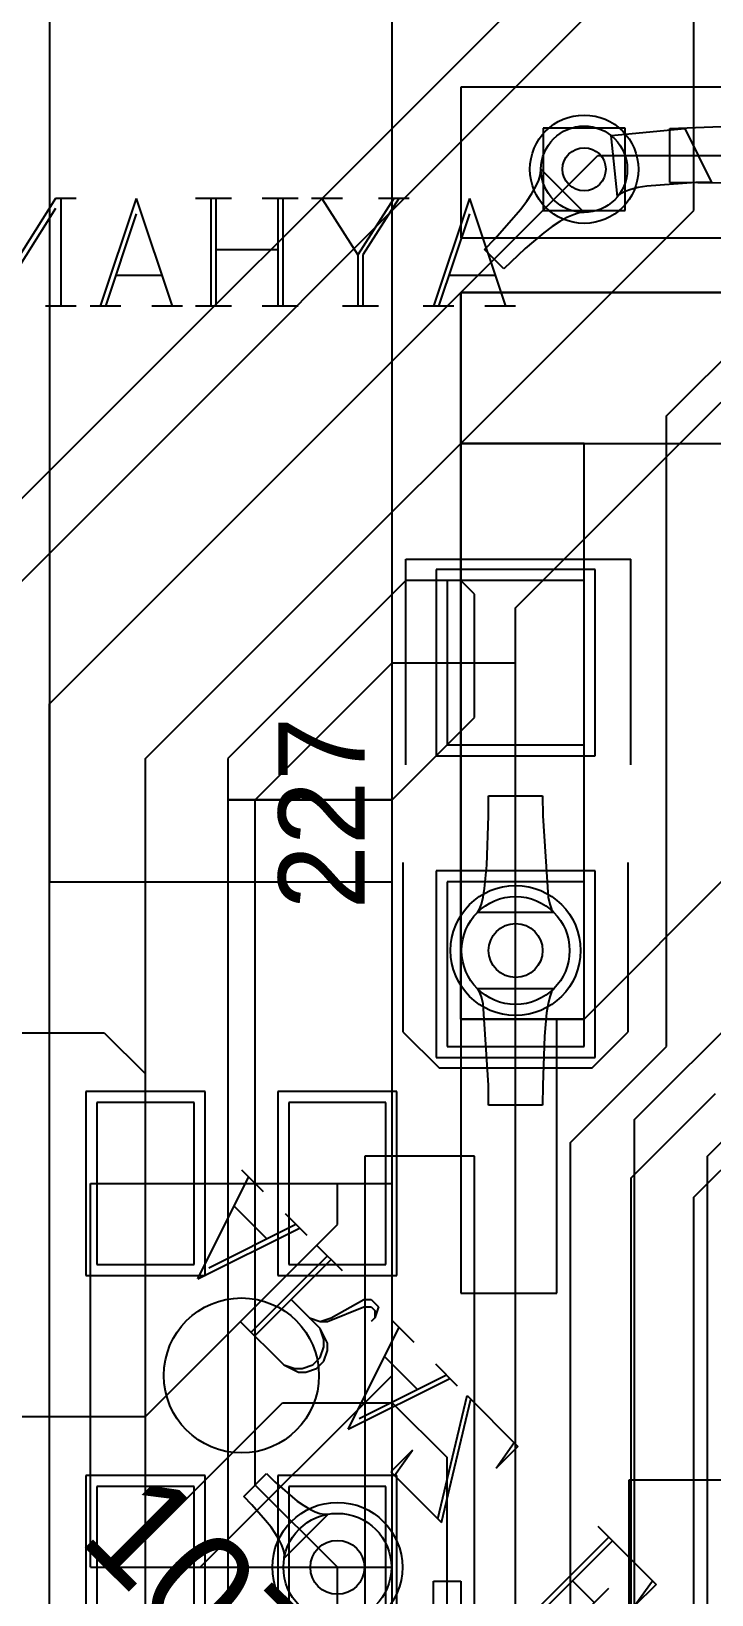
# Model space of a CAD drawing. Header units: millimetres. Extents: x 57.6 to 115.3, y 47.5 to 119.3.
# Drawn here: x 86.83 to 93.13, y 86.74 to 101.23 of the extents above; entities that cross this region are included whole.
import ezdxf

# ---------------------------------------------------------------- set-up
doc = ezdxf.new("R2010")
doc.units = ezdxf.units.MM
for name, color, linetype in [('BottomLayer', 5, 'Continuous'), ('BottomOverlay', 54, 'Continuous'), ('BottomSolder', 6, 'Continuous'), ('PadHoleLayer', 156, 'Continuous'), ('TopLayer', 1, 'Continuous'), ('TopOverlay', 2, 'Continuous'), ('TopSolder', 216, 'Continuous'), ('ViaHoleLayer', 16, 'Continuous')]:
    doc.layers.add(name, color=color, linetype=linetype)

msp = doc.modelspace()

# ---------------------------------------------------------------- linework, layer by layer
at = {"layer": 'BottomLayer'}
for p, q in [((86.995, 101.473), (86.995, 93.345)), ((90.17, 93.345), (90.17, 101.473)), ((90.805, 100.711), (90.805, 99.314)), ((94.488, 100.711), (90.805, 100.711)), ((92.197, 100.262), (92.882, 100.326)), ((92.258, 99.696), (92.197, 100.262)), ((92.741, 100.326), (93.57, 100.359)), ((92.741, 99.826), (92.741, 100.326)), ((92.882, 100.326), (93.129, 99.826)), ((91.948, 99.949), (92.075, 100.076)), ((92.075, 100.076), (93.853, 100.076)), ((92.982, 99.825), (92.529, 99.793)), ((93.256, 99.821), (92.741, 99.826)), ((93.129, 99.826), (92.982, 99.825)), ((92.286, 99.721), (92.258, 99.696)), ((92.327, 99.743), (92.286, 99.721)), ((92.381, 99.762), (92.327, 99.743)), ((92.448, 99.779), (92.381, 99.762)), ((92.529, 99.793), (92.448, 99.779)), ((90.805, 99.314), (94.488, 99.314)), ((90.805, 98.806), (90.805, 97.409)), ((97.409, 98.806), (90.805, 98.806)), ((90.805, 92.075), (90.805, 98.806)), ((90.805, 98.806), (93.345, 98.806)), ((91.313, 95.885), (93.218, 97.79)), ((90.805, 97.409), (90.805, 92.075)), ((91.948, 97.409), (90.805, 97.409)), ((90.805, 97.409), (97.409, 97.409)), ((91.948, 92.075), (91.948, 97.409)), ((91.313, 92.71), (91.313, 95.885)), ((91.062, 93.957), (91.063, 94.143)), ((91.063, 94.143), (91.563, 94.143)), ((91.563, 94.143), (91.564, 93.957)), ((91.046, 93.502), (91.062, 93.957)), ((91.564, 93.957), (91.614, 93.204)), ((92.414, 91.144), (95.25, 93.98)), ((93.091, 90.805), (96.266, 93.98)), ((91.026, 93.286), (91.046, 93.502)), ((93.345, 93.472), (91.948, 92.075)), ((86.995, 93.345), (90.17, 93.345)), ((90.997, 93.14), (91.012, 93.204)), ((91.012, 93.204), (91.026, 93.286)), ((91.614, 93.204), (91.629, 93.14)), ((90.959, 93.063), (90.979, 93.093)), ((91.667, 93.063), (90.959, 93.063)), ((90.979, 93.093), (90.997, 93.14)), ((91.629, 93.14), (91.647, 93.093)), ((91.647, 93.093), (91.667, 93.063)), ((91.313, 83.82), (91.313, 92.71)), ((90.979, 92.327), (90.959, 92.357)), ((90.959, 92.357), (91.667, 92.357)), ((90.997, 92.28), (90.979, 92.327)), ((91.012, 92.216), (90.997, 92.28)), ((91.629, 92.28), (91.614, 92.216)), ((91.647, 92.327), (91.629, 92.28)), ((91.667, 92.357), (91.647, 92.327)), ((91.062, 91.463), (91.012, 92.216)), ((91.614, 92.216), (91.6, 92.134)), ((90.805, 92.075), (91.948, 92.075)), ((90.805, 92.075), (90.805, 89.535)), ((91.694, 92.075), (90.805, 92.075)), ((91.948, 92.075), (90.805, 92.075)), ((91.6, 92.134), (91.58, 91.918)), ((91.694, 89.535), (91.694, 92.075)), ((84.582, 91.948), (87.503, 91.948)), ((87.503, 91.948), (87.884, 91.567)), ((91.58, 91.918), (91.564, 91.463)), ((87.884, 90.551), (87.884, 91.567)), ((91.063, 91.277), (91.062, 91.463)), ((91.564, 91.463), (91.563, 91.277)), ((88.334, 91.301), (87.434, 91.301)), ((87.434, 91.301), (87.434, 89.801)), ((88.334, 89.801), (88.334, 91.301)), ((90.112, 91.301), (89.212, 91.301)), ((89.212, 91.301), (89.212, 89.801)), ((90.112, 89.801), (90.112, 91.301)), ((91.563, 91.277), (91.063, 91.277)), ((92.414, 83.735), (92.414, 91.144)), ((93.091, 84.074), (93.091, 90.805)), ((89.662, 90.17), (89.662, 90.551)), ((87.884, 88.392), (89.662, 90.17)), ((87.434, 89.801), (88.334, 89.801)), ((89.212, 89.801), (90.112, 89.801)), ((90.805, 89.535), (91.694, 89.535)), ((87.884, 87.249), (89.154, 88.519)), ((89.154, 88.519), (90.17, 88.519)), ((90.17, 88.519), (90.678, 88.011)), ((84.201, 88.392), (87.884, 88.392)), ((90.678, 85.217), (90.678, 88.011)), ((88.334, 87.745), (87.434, 87.745)), ((87.434, 87.745), (87.434, 86.245)), ((88.334, 86.245), (88.334, 87.745)), ((90.112, 87.745), (89.212, 87.745)), ((89.212, 87.745), (89.212, 86.245)), ((90.112, 86.245), (90.112, 87.745)), ((87.884, 86.995), (87.884, 87.249)), ((89.662, 85.979), (89.662, 86.995)), ((90.551, 85.471), (90.551, 86.868)), ((90.551, 86.868), (90.805, 86.868)), ((90.805, 86.868), (90.805, 85.344))]:
    msp.add_line(p, q, dxfattribs=at)
for centre, radius in [((91.948, 99.949), 0.4), ((91.313, 92.71), 0.5), ((89.662, 86.995), 0.5)]:
    msp.add_circle(centre, radius, dxfattribs=at)
at = {"layer": 'BottomOverlay'}
for p, q in [((87.376, 86.995), (87.376, 90.551)), ((87.376, 90.551), (90.17, 90.551)), ((90.17, 86.995), (90.17, 90.551)), ((88.392, 86.995), (90.17, 88.773)), ((92.364, 87.806), (114.364, 87.806)), ((92.364, 71.806), (92.364, 87.806)), ((87.376, 86.995), (90.17, 86.995))]:
    msp.add_line(p, q, dxfattribs=at)
msp.add_circle((88.773, 88.773), 0.718, dxfattribs=at)
at = {"layer": 'BottomSolder'}
for p, q in [((88.436, 91.403), (87.332, 91.403)), ((87.332, 91.403), (87.332, 89.699)), ((88.436, 89.699), (88.436, 91.403)), ((90.214, 91.403), (89.11, 91.403)), ((89.11, 91.403), (89.11, 89.699)), ((90.214, 89.699), (90.214, 91.403)), ((87.332, 89.699), (88.436, 89.699)), ((89.11, 89.699), (90.214, 89.699)), ((88.436, 87.847), (87.332, 87.847)), ((87.332, 87.847), (87.332, 86.143)), ((88.436, 86.143), (88.436, 87.847)), ((90.214, 87.847), (89.11, 87.847)), ((89.11, 87.847), (89.11, 86.143)), ((90.214, 86.143), (90.214, 87.847))]:
    msp.add_line(p, q, dxfattribs=at)
for centre, radius in [((91.948, 99.949), 0.502), ((91.313, 92.71), 0.602), ((89.662, 86.995), 0.602)]:
    msp.add_circle(centre, radius, dxfattribs=at)
at = {"layer": 'PadHoleLayer'}
for points in [[(87.884, 90.551), (87.884, 90.551), (87.884, 90.551), (87.884, 90.551)], [(89.662, 90.551), (89.662, 90.551), (89.662, 90.551), (89.662, 90.551)], [(87.884, 86.995), (87.884, 86.995), (87.884, 86.995), (87.884, 86.995)], [(89.662, 86.995), (89.662, 86.995), (89.662, 86.995), (89.662, 86.995)]]:
    msp.add_lwpolyline(points, close=True, dxfattribs=at)
at = {"layer": 'TopLayer'}
for p, q in [((92.964, 99.568), (92.964, 107.188)), ((83.747, 93.907), (91.694, 101.854)), ((92.71, 97.663), (96.901, 101.854)), ((84.201, 93.599), (92.329, 101.727)), ((91.567, 100.33), (91.567, 99.568)), ((92.329, 100.33), (91.567, 100.33)), ((92.329, 99.568), (92.329, 100.33)), ((86.995, 94.996), (91.948, 99.949)), ((91.501, 99.79), (91.527, 99.849)), ((91.527, 99.849), (91.543, 99.902)), ((91.543, 99.902), (91.548, 99.949)), ((91.548, 99.949), (91.948, 99.549)), ((91.417, 99.653), (91.464, 99.724)), ((91.464, 99.724), (91.501, 99.79)), ((87.884, 94.488), (92.964, 99.568)), ((91.124, 99.307), (91.359, 99.575)), ((91.359, 99.575), (91.417, 99.653)), ((91.567, 99.568), (92.329, 99.568)), ((91.848, 99.528), (91.789, 99.502)), ((91.901, 99.544), (91.848, 99.528)), ((91.948, 99.549), (91.901, 99.544)), ((91.652, 99.418), (91.574, 99.36)), ((91.723, 99.465), (91.652, 99.418)), ((91.789, 99.502), (91.723, 99.465)), ((91.024, 99.205), (91.124, 99.307)), ((91.574, 99.36), (91.401, 99.214)), ((91.204, 99.025), (91.024, 99.205)), ((91.401, 99.214), (91.204, 99.025)), ((92.71, 91.821), (92.71, 97.663)), ((90.297, 96.139), (88.646, 94.488)), ((90.805, 96.139), (90.297, 96.139)), ((91.948, 96.139), (90.678, 96.139)), ((90.678, 96.139), (90.678, 94.615)), ((90.932, 96.012), (90.805, 96.139)), ((91.948, 94.615), (91.948, 96.139)), ((90.932, 94.869), (90.932, 96.012)), ((88.9, 94.107), (90.17, 95.377)), ((90.17, 95.377), (91.313, 95.377)), ((86.995, 80.874), (86.995, 94.996)), ((90.17, 94.107), (90.932, 94.869)), ((90.678, 94.615), (91.948, 94.615)), ((87.884, 78.867), (87.884, 94.488)), ((88.646, 94.488), (88.646, 94.107)), ((88.646, 94.107), (88.646, 85.979)), ((90.17, 94.107), (88.646, 94.107)), ((88.646, 94.107), (90.17, 94.107)), ((88.9, 87.757), (88.9, 94.107)), ((90.17, 85.979), (90.17, 94.107)), ((91.948, 93.345), (90.678, 93.345)), ((90.678, 93.345), (90.678, 91.821)), ((91.948, 91.821), (91.948, 93.345)), ((90.678, 91.821), (91.948, 91.821)), ((91.821, 90.932), (92.71, 91.821)), ((92.383, 90.605), (93.164, 91.386)), ((92.964, 90.424), (93.618, 91.078)), ((91.821, 85.725), (91.821, 90.932)), ((89.916, 90.805), (89.916, 85.344)), ((90.932, 90.805), (89.916, 90.805)), ((90.932, 85.344), (90.932, 90.805)), ((92.383, 85.998), (92.383, 90.605)), ((92.964, 86.233), (92.964, 90.424)), ((88.794, 87.651), (89.006, 87.863)), ((89.006, 87.863), (89.084, 87.787)), ((88.87, 87.573), (88.794, 87.651)), ((88.9, 87.757), (89.662, 86.995)), ((89.084, 87.787), (89.291, 87.609)), ((88.997, 87.43), (88.87, 87.573)), ((89.291, 87.609), (89.351, 87.567)), ((89.351, 87.567), (89.406, 87.534)), ((89.406, 87.534), (89.456, 87.51)), ((89.456, 87.51), (89.501, 87.494)), ((89.048, 87.366), (88.997, 87.43)), ((89.09, 87.306), (89.048, 87.366)), ((89.578, 87.488), (89.169, 87.079)), ((89.501, 87.494), (89.542, 87.486)), ((89.542, 87.486), (89.578, 87.488)), ((89.123, 87.251), (89.09, 87.306)), ((89.147, 87.201), (89.123, 87.251)), ((89.163, 87.156), (89.147, 87.201)), ((89.171, 87.115), (89.163, 87.156)), ((89.169, 87.079), (89.171, 87.115)), ((89.662, 85.598), (89.662, 86.995))]:
    msp.add_line(p, q, dxfattribs=at)
for centre, radius in [((91.948, 99.949), 0.4), ((91.313, 92.71), 0.5), ((89.662, 86.995), 0.5)]:
    msp.add_circle(centre, radius, dxfattribs=at)
at = {"layer": 'TopOverlay'}
for p, q in [((87.052, 99.679), (86.481, 98.774)), ((87.242, 99.679), (87.052, 99.679)), ((87.1, 99.679), (87.1, 98.679)), ((87.799, 99.679), (87.466, 98.679)), ((87.799, 99.679), (88.133, 98.679)), ((88.68, 99.679), (88.347, 99.679)), ((88.49, 99.679), (88.49, 98.679)), ((88.537, 99.679), (88.537, 98.679)), ((89.299, 99.679), (88.966, 99.679)), ((89.109, 99.679), (89.109, 98.679)), ((89.156, 99.679), (89.156, 98.679)), ((89.709, 99.679), (89.423, 99.679)), ((89.518, 99.679), (89.851, 99.155)), ((90.185, 99.679), (89.851, 99.155)), ((90.232, 99.679), (89.899, 99.155)), ((90.327, 99.679), (90.042, 99.679)), ((90.885, 99.679), (90.551, 98.679)), ((90.885, 99.679), (91.218, 98.679)), ((87.052, 99.584), (86.481, 98.679)), ((87.799, 99.536), (87.514, 98.679)), ((90.885, 99.536), (90.599, 98.679)), ((89.109, 99.203), (88.537, 99.203)), ((89.851, 99.155), (89.851, 98.679)), ((89.899, 99.155), (89.899, 98.679)), ((88.038, 98.965), (87.609, 98.965)), ((91.123, 98.965), (90.694, 98.965)), ((87.242, 98.679), (86.957, 98.679)), ((87.657, 98.679), (87.371, 98.679)), ((88.228, 98.679), (87.942, 98.679)), ((88.68, 98.679), (88.347, 98.679)), ((89.299, 98.679), (88.966, 98.679)), ((90.042, 98.679), (89.709, 98.679)), ((90.742, 98.679), (90.456, 98.679)), ((91.313, 98.679), (91.027, 98.679)), ((90.297, 96.335), (92.38, 96.335)), ((90.297, 95.271), (90.297, 96.335)), ((90.297, 95.116), (90.297, 96.335)), ((92.38, 95.525), (92.38, 96.335)), ((92.38, 95.192), (92.38, 96.335)), ((90.297, 94.43), (90.297, 95.776)), ((92.38, 94.43), (92.38, 95.776)), ((90.272, 92.187), (90.272, 93.527)), ((92.355, 92.181), (92.355, 93.527)), ((90.272, 91.954), (90.272, 92.187)), ((92.355, 91.957), (92.355, 92.181)), ((90.272, 91.954), (90.604, 91.622)), ((92.021, 91.622), (92.355, 91.957)), ((90.604, 91.622), (90.837, 91.622)), ((90.837, 91.622), (91.796, 91.622)), ((91.796, 91.622), (92.021, 91.622)), ((88.369, 89.668), (88.84, 90.611)), ((88.773, 90.678), (88.975, 90.476)), ((88.706, 90.341), (89.009, 90.038)), ((89.177, 90.274), (89.379, 90.072)), ((88.369, 89.668), (89.312, 90.139)), ((88.47, 89.769), (89.278, 90.173)), ((89.47, 89.981), (89.706, 89.745)), ((88.864, 89.173), (89.571, 89.88)), ((88.898, 89.14), (89.605, 89.846)), ((89.504, 89.207), (89.234, 89.476)), ((89.571, 89.274), (89.907, 89.409)), ((89.605, 89.308), (89.907, 89.476)), ((89.907, 89.476), (89.975, 89.476)), ((89.907, 89.409), (89.975, 89.409)), ((89.975, 89.476), (90.042, 89.409)), ((89.975, 89.409), (90.008, 89.375)), ((90.042, 89.409), (90.008, 89.308)), ((88.763, 89.274), (89.167, 88.87)), ((89.403, 89.308), (89.504, 89.274)), ((89.504, 89.274), (89.605, 89.308)), ((89.504, 89.274), (89.571, 89.274)), ((90.008, 89.308), (89.975, 89.274)), ((90.008, 89.375), (90.008, 89.308)), ((90.167, 89.284), (90.369, 89.082)), ((89.571, 89.072), (89.504, 89.207)), ((89.537, 89.106), (89.504, 89.207)), ((89.537, 89.039), (89.537, 89.106)), ((89.763, 88.274), (90.234, 89.217)), ((89.504, 88.938), (89.537, 89.039)), ((89.537, 88.904), (89.571, 89.005)), ((89.571, 89.005), (89.571, 89.072)), ((90.099, 88.948), (90.402, 88.645)), ((89.167, 88.87), (89.302, 88.803)), ((89.167, 88.87), (89.268, 88.837)), ((89.268, 88.837), (89.335, 88.837)), ((89.302, 88.803), (89.369, 88.803)), ((89.335, 88.837), (89.436, 88.87)), ((89.369, 88.803), (89.47, 88.837)), ((89.436, 88.87), (89.504, 88.938)), ((89.47, 88.837), (89.537, 88.904)), ((90.571, 88.88), (90.773, 88.678)), ((89.763, 88.274), (90.705, 88.746)), ((89.864, 88.375), (90.672, 88.779)), ((90.594, 87.443), (90.864, 88.587)), ((90.628, 87.409), (90.897, 88.554)), ((90.864, 88.587), (91.335, 88.116)), ((90.359, 88.082), (90.157, 87.88)), ((90.19, 87.847), (90.359, 88.082)), ((91.133, 87.914), (91.301, 88.15)), ((91.335, 88.116), (91.133, 87.914)), ((90.157, 87.88), (90.628, 87.409)), ((92.075, 87.376), (92.614, 86.837)), ((91.47, 86.568), (92.176, 87.275)), ((91.503, 86.534), (92.21, 87.241)), ((91.84, 86.871), (92.042, 86.669)), ((91.907, 86.534), (92.176, 86.803)), ((92.412, 86.635), (92.58, 86.871)), ((92.614, 86.837), (92.412, 86.635))]:
    msp.add_line(p, q, dxfattribs=at)
at = {"layer": 'TopSolder'}
for p, q in [((92.05, 96.241), (90.576, 96.241)), ((90.576, 96.241), (90.576, 94.513)), ((92.05, 94.513), (92.05, 96.241)), ((90.576, 94.513), (92.05, 94.513)), ((92.05, 93.447), (90.576, 93.447)), ((90.576, 93.447), (90.576, 91.719)), ((92.05, 91.719), (92.05, 93.447)), ((90.576, 91.719), (92.05, 91.719))]:
    msp.add_line(p, q, dxfattribs=at)
for centre, radius in [((91.948, 99.949), 0.502), ((91.313, 92.71), 0.602), ((89.662, 86.995), 0.602)]:
    msp.add_circle(centre, radius, dxfattribs=at)
at = {"layer": 'ViaHoleLayer'}
for centre, radius in [((91.948, 99.949), 0.2), ((91.313, 92.71), 0.25), ((89.662, 86.995), 0.25)]:
    msp.add_circle(centre, radius, dxfattribs=at)

# ---------------------------------------------------------------- texts
at = {"layer": 'TopOverlay'}
for s, height, rotation, p in [('227', 0.8, 90, (89.916, 93.091)), ('107', 1, 315, (87.249, 87.249))]:
    msp.add_text(s, height=height, rotation=rotation, dxfattribs=at).set_placement(p)

doc.saveas('drawing.dxf')
